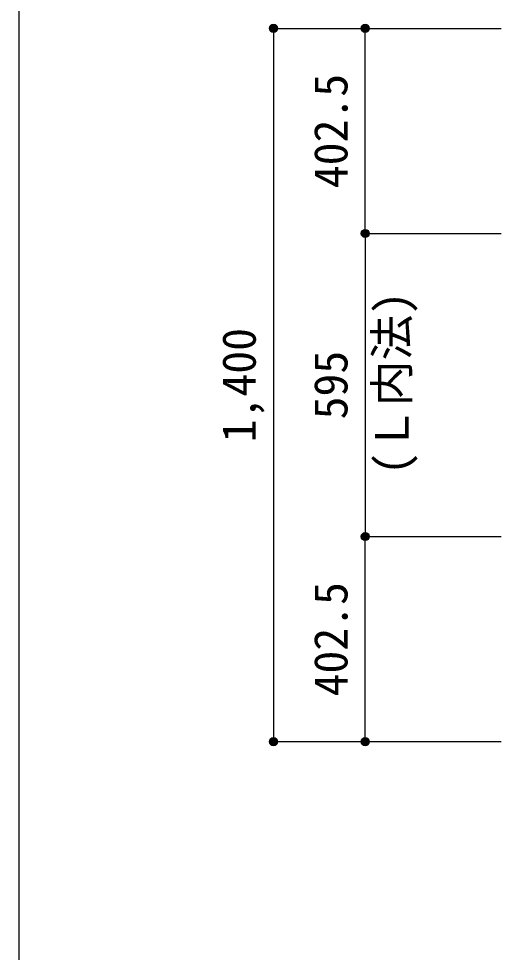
# Model space of a CAD drawing. Units: millimetres at full size, sheet at 1:30; details may follow other scales. Extents: x -5973 to 5954, y -4195 to 4201.
# Drawn here: x -5973 to -5026, y -2788 to -956 of the extents above; entities that cross this region are included whole.
import ezdxf
from ezdxf.enums import TextEntityAlignment as Align

# ---------------------------------------------------------------- set-up
doc = ezdxf.new("R2010")
doc.units = ezdxf.units.MM
doc.header["$LTSCALE"] = 30
doc.header["$PDMODE"] = 32
doc.header["$PDSIZE"] = 15
for name, color, linetype in [('0-7_文字', 4, 'Continuous'), ('0-D_寸法', 4, 'Continuous'), ('F-0_枠', 6, 'Continuous')]:
    doc.layers.add(name, color=color, linetype=linetype)
doc.styles.add('ＭＳ ゴシック', font='')
doc.styles.get('ＭＳ ゴシック').set_extended_font_data('MS Gothic')

msp = doc.modelspace()

# ---------------------------------------------------------------- linework, layer by layer
at = {"layer": '0-D_寸法'}
for p, q in [((-5472.84, -974.89), (-5292.84, -974.89)), ((-5472.84, -974.89), (-5292.84, -974.89)), ((-5472.84, -974.89), (-5472.84, -2374.89)), ((-5292.84, -974.89), (-5025.8, -974.89)), ((-5292.84, -1377.39), (-5292.84, -974.89)), ((-5292.84, -974.89), (-5025.8, -974.89)), ((-5292.84, -1377.39), (-5025.8, -1377.39)), ((-5292.84, -1377.39), (-5292.84, -1972.39)), ((-5292.84, -1377.39), (-5025.8, -1377.39)), ((-5292.84, -1972.39), (-5025.8, -1972.39)), ((-5292.84, -2374.89), (-5292.84, -1972.39)), ((-5292.84, -1972.39), (-5025.8, -1972.39)), ((-5472.84, -2374.89), (-5292.84, -2374.89)), ((-5292.84, -2374.89), (-5025.8, -2374.89)), ((-5292.84, -2374.89), (-5025.8, -2374.89)), ((-5292.84, -2374.89), (-5025.8, -2374.89))]:
    msp.add_line(p, q, dxfattribs=at)
for centre, radius in [((-5472.84, -974.89), 8), ((-5472.84, -974.89), 7.2), ((-5472.84, -974.89), 6.4), ((-5472.84, -974.89), 5.6), ((-5472.84, -974.89), 4.8), ((-5472.84, -974.89), 4), ((-5292.84, -974.89), 8), ((-5292.84, -974.89), 7.2), ((-5292.84, -974.89), 6.4), ((-5292.84, -974.89), 5.6), ((-5292.84, -974.89), 4.8), ((-5292.84, -974.89), 4), ((-5472.84, -974.89), 3.2), ((-5472.84, -974.89), 2.4), ((-5472.84, -974.89), 1.6), ((-5472.84, -974.89), 0.8), ((-5292.84, -974.89), 3.2), ((-5292.84, -974.89), 2.4), ((-5292.84, -974.89), 1.6), ((-5292.84, -974.89), 0.8), ((-5292.84, -1377.39), 8), ((-5292.84, -1377.39), 7.2), ((-5292.84, -1377.39), 6.4), ((-5292.84, -1377.39), 5.6), ((-5292.84, -1377.39), 4.8), ((-5292.84, -1377.39), 4), ((-5292.84, -1377.39), 3.2), ((-5292.84, -1377.39), 2.4), ((-5292.84, -1377.39), 1.6), ((-5292.84, -1377.39), 0.8), ((-5292.84, -1972.39), 8), ((-5292.84, -1972.39), 7.2), ((-5292.84, -1972.39), 6.4), ((-5292.84, -1972.39), 5.6), ((-5292.84, -1972.39), 4.8), ((-5292.84, -1972.39), 4), ((-5292.84, -1972.39), 3.2), ((-5292.84, -1972.39), 2.4), ((-5292.84, -1972.39), 1.6), ((-5292.84, -1972.39), 0.8), ((-5472.84, -2374.89), 8), ((-5472.84, -2374.89), 7.2), ((-5472.84, -2374.89), 6.4), ((-5472.84, -2374.89), 5.6), ((-5472.84, -2374.89), 4.8), ((-5472.84, -2374.89), 4), ((-5472.84, -2374.89), 3.2), ((-5472.84, -2374.89), 2.4), ((-5472.84, -2374.89), 1.6), ((-5472.84, -2374.89), 0.8), ((-5292.84, -2374.89), 8), ((-5292.84, -2374.89), 7.2), ((-5292.84, -2374.89), 6.4), ((-5292.84, -2374.89), 5.6), ((-5292.84, -2374.89), 4.8), ((-5292.84, -2374.89), 4), ((-5292.84, -2374.89), 3.2), ((-5292.84, -2374.89), 2.4), ((-5292.84, -2374.89), 1.6), ((-5292.84, -2374.89), 0.8)]:
    msp.add_circle(centre, radius, dxfattribs=at)
at = {"layer": '0-D_寸法', "color": 7}
for p in [(-5472.84, -974.89), (-5292.84, -974.89), (-5292.84, -1377.39), (-5292.84, -1972.39), (-5472.84, -2374.89), (-5292.84, -2374.89)]:
    msp.add_point(p, dxfattribs=at)
at = {"layer": 'F-0_枠'}
msp.add_line((-5972.88, 4201.15), (-5972.88, -4195.24), dxfattribs=at)

# ---------------------------------------------------------------- texts
at = {"layer": '0-7_文字', "style": 'ＭＳ ゴシック'}
msp.add_text('(Ｌ内法)', height=65.98, rotation=90, dxfattribs=at).set_placement((-5187.78, -1851.49), align=Align.BOTTOM_LEFT)
at = {"layer": '0-D_寸法', "style": 'ＭＳ ゴシック'}
for s, p in [('402.5', (-5307.84, -1288.64)), ('1,400', (-5487.84, -1787.39)), ('595', (-5307.84, -1742.39)), ('402.5', (-5307.84, -2286.14))]:
    msp.add_text(s, height=65.98, rotation=90, dxfattribs=at).set_placement(p, align=Align.BOTTOM_LEFT)

doc.saveas('drawing.dxf')
